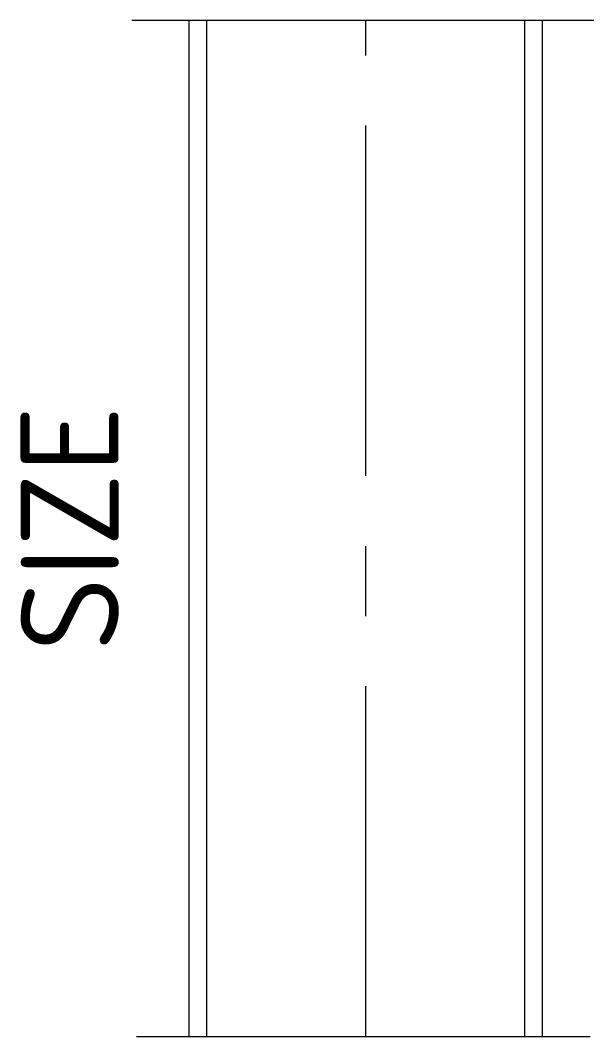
# Model space of a CAD drawing. Extents: x 2852.1 to 2872.6, y 576.8 to 613.
import ezdxf
from ezdxf.enums import TextEntityAlignment as Align

# ---------------------------------------------------------------- set-up
doc = ezdxf.new("R2010")
doc.units = 0
doc.header["$LTSCALE"] = 10
doc.linetypes.add('CENTER', pattern=[2, 1.25, -0.25, 0.25, -0.25])
doc.layers.get('0').update_dxf_attribs({"linetype": 'CONTINUOUS'})
doc.layers.add('CEN', color=7, linetype='CENTER')
doc.layers.add('TXT', color=7, linetype='CONTINUOUS')
doc.styles.add('ISO3098B', font='ISO3098B.SHX')

msp = doc.modelspace()

# ---------------------------------------------------------------- linework, layer by layer
at = {"color": 7}
for p, q in [((2856.082, 613.045), (2872.557, 613.045)), ((2856.257, 576.795), (2872.432, 576.795))]:
    msp.add_line(p, q, dxfattribs=at)
for p, q in [((2858.132, 576.795), (2858.132, 613.045)), ((2858.757, 576.795), (2858.757, 613.045)), ((2870.107, 576.795), (2870.107, 613.045)), ((2870.732, 576.795), (2870.732, 613.045))]:
    msp.add_line(p, q)
at = {"layer": 'CEN', "linetype": 'CENTER'}
msp.add_line((2864.432, 576.795), (2864.432, 613.045), dxfattribs=at)

# ---------------------------------------------------------------- texts
at = {"layer": 'TXT', "color": 2, "style": 'ISO3098B'}
msp.add_attdef('SIZE', text='', height=3.5, rotation=90, dxfattribs=at).set_placement((2853.873, 594.92), align=Align.MIDDLE_CENTER)

doc.saveas('drawing.dxf')
